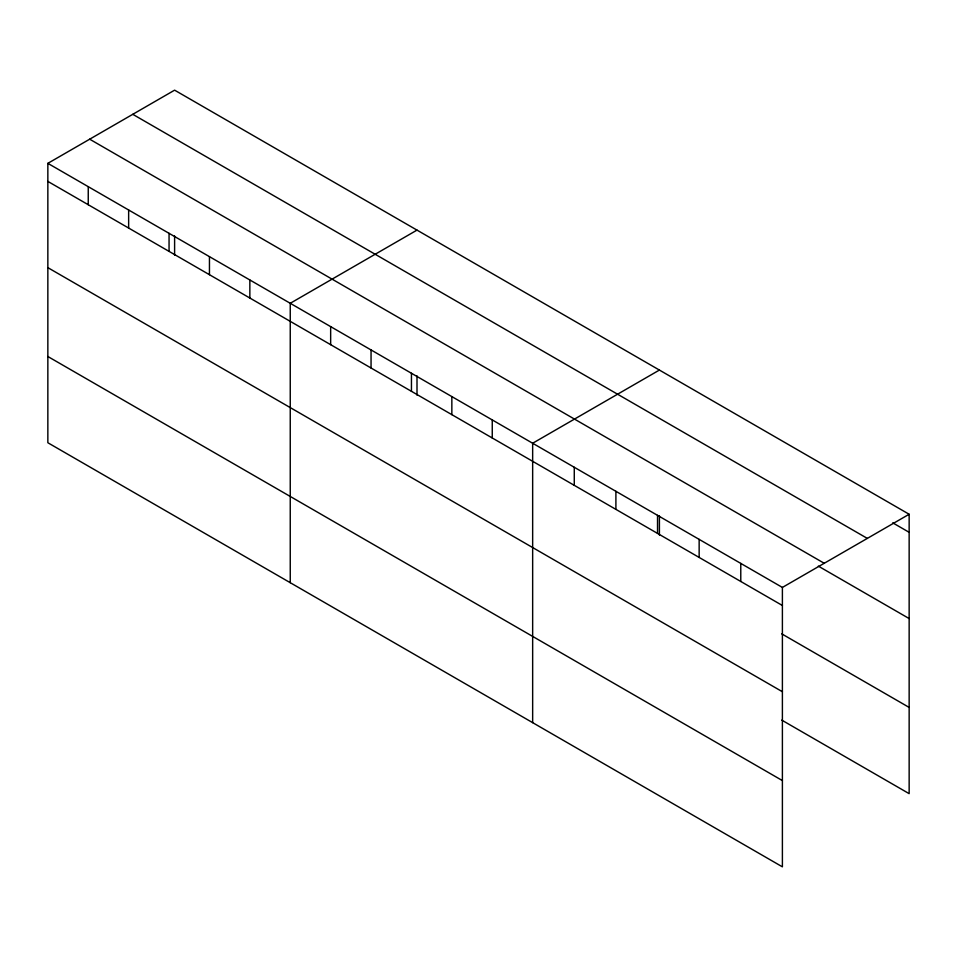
<?xml version="1.0" encoding="UTF-8"?>
<svg xmlns="http://www.w3.org/2000/svg" width="957" height="957" viewBox="0 0 957 957"><rect width="100%" height="100%" fill="white"/><g stroke="black" fill="none" stroke-linecap="round" stroke-linejoin="round"><path stroke-width="1.44" d="M47.85 163.348L782.395 587.431L782.395 866.839L47.85 442.744L47.85 163.348L174.605 90.161L909.15 514.256L909.15 793.652L781.749 720.107M417.001 230.111L290.246 303.297L290.246 582.693M659.409 370.06L532.654 443.247L532.654 722.643M782.395 587.431L909.15 514.256M892.749 522.845L909.15 532.307M132.772 114.314L867.317 538.396M89.683 139.196L824.228 563.278M818.331 566.125L909.15 618.557M47.85 181.399L782.395 605.494M781.749 633.857L909.15 707.414M47.85 267.649L782.395 691.732M47.85 356.506L782.395 780.589M740.778 563.398L740.778 581.461M699.148 539.365L699.148 557.429M659.409 515.835L659.409 535.083M657.531 515.333L657.531 533.396M615.901 491.3L615.901 509.363M574.272 467.267L574.272 485.331M492.257 419.92L492.257 437.971M451.848 396.593L451.848 414.644M417.001 375.886L417.001 395.133M411.45 373.266L411.45 391.329M371.053 349.939L371.053 368.002M330.655 326.612L330.655 344.676M249.849 279.97L249.849 298.022M209.451 256.643L209.451 274.695M174.605 235.936L174.605 255.184M169.054 233.317L169.054 251.38M128.645 209.99L128.645 228.053M88.247 186.663L88.247 204.726"/></g></svg>
